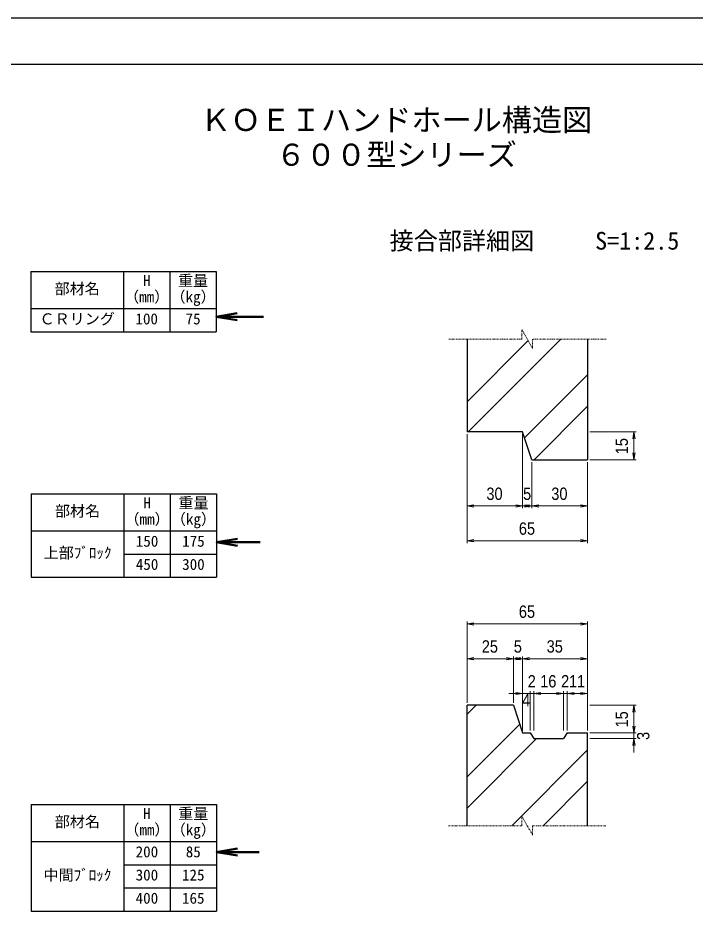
# Model space of a CAD drawing. Units: millimetres, scale not verified. Extents: x -210 to 210, y -148 to 148.
# Drawn here: x -81.6 to 64.6, y -46.9 to 148.5 of the extents above; entities that cross this region are included whole.
import ezdxf
from ezdxf.enums import TextEntityAlignment as Align

# ---------------------------------------------------------------- set-up
doc = ezdxf.new("R2010")
doc.units = ezdxf.units.MM
doc.linetypes.add('USER1', pattern=[12.95, 6.35, -3.175, 0.25, -3.175])
doc.layers.add('0-0', color=7, linetype='Continuous')
for name, color, linetype, lineweight in [('0-1_0', 9, 'Continuous', 25), ('0-2_dims', 2, 'Continuous', 13), ('0-3_pen1実線', 4, 'Continuous', 13), ('0-5_pen3実線', 7, 'Continuous', 25), ('0-6_pen4実線', 6, 'Continuous', 25), ('0-7_pen1一点', 4, 'USER1', 13)]:
    doc.layers.add(name, color=color, linetype=linetype, lineweight=lineweight)
doc.styles.add('ＭＳ ゴシック', font='')
doc.styles.add('ＭＳ Ｐゴシック', font='')
doc.styles.get('ＭＳ ゴシック').set_extended_font_data('MS Gothic')
doc.styles.get('ＭＳ Ｐゴシック').set_extended_font_data('MS PGothic')

# ---------------------------------------------------------------- blocks, each defined once
blk = doc.blocks.new('部分図 1')
at = {"layer": '0-1_0'}
blk.add_lwpolyline([(0, 0), (8400, 0), (8400, 5940), (0, 5940)], close=True, dxfattribs=at)
at = {"layer": '0-2_dims', "lineweight": 50}
for p, q in [((3423.16, 4653), (3627.4, 4653)), ((3424.75, 3680.59), (3613, 3680.59)), ((3424.52, 2345), (3607.48, 2345))]:
    blk.add_line(p, q, dxfattribs=at)
at = {"layer": '0-2_dims'}
for p, q in [((4505, 4146.23), (4505, 3826.95)), ((4505, 4146.23), (4505, 3676.95)), ((4745, 4146.23), (4745, 3826.95)), ((4745, 4146.23), (4745, 3826.95)), ((5035, 4156.23), (5235.05, 4156.23)), ((5225.05, 4156.23), (5225.05, 4036.23)), ((4785, 4026.23), (4785, 3826.95)), ((4785, 4026.23), (4785, 3826.95)), ((5025, 4026.23), (5025, 3826.95)), ((5025, 4026.23), (5025, 3676.95)), ((5035, 4036.23), (5235.05, 4036.23)), ((4745, 3836.95), (4505, 3836.95)), ((4785, 3836.95), (4745, 3836.95)), ((4785, 3836.95), (5025, 3836.95)), ((5025, 3686.95), (4505, 3686.95)), ((4505, 2988.4), (4505, 3338.69)), ((4505, 3328.69), (5025, 3328.69)), ((5025, 2868.4), (5025, 3338.69)), ((4505, 2988.4), (4505, 3188.69)), ((4705, 3178.69), (4505, 3178.69)), ((4705, 2988.4), (4705, 3188.69)), ((4705, 2988.4), (4705, 3188.69)), ((4705, 3178.69), (4745, 3178.69)), ((4745, 2868.4), (4745, 3188.69)), ((4745, 2868.4), (4745, 3188.69)), ((5025, 3178.69), (4745, 3178.69)), ((5025, 2868.4), (5025, 3188.69)), ((4745, 3028.55), (4685, 3028.55)), ((4777, 3028.55), (4717, 3028.55)), ((4745, 2868.4), (4745, 3038.55)), ((4777, 3028.55), (4745, 3028.55)), ((4777, 2868.4), (4777, 3038.55)), ((4777, 2868.4), (4777, 3038.55)), ((4777, 3028.55), (4793, 3028.55)), ((4777, 3028.55), (4837, 3028.55)), ((4793, 2868.4), (4793, 3038.55)), ((4793, 2868.4), (4793, 3038.55)), ((4793, 3028.55), (4853, 3028.55)), ((4793, 3028.55), (4921, 3028.55)), ((4921, 3028.55), (4861, 3028.55)), ((4921, 2868.4), (4921, 3038.55)), ((4921, 2868.4), (4921, 3038.55)), ((4921, 3028.55), (4937, 3028.55)), ((4937, 2868.4), (4937, 3038.55)), ((4937, 2868.4), (4937, 3038.55)), ((4937, 3028.55), (4997, 3028.55)), ((4937, 3028.55), (5025, 3028.55)), ((5025, 2868.4), (5025, 3038.55)), ((5035, 2978.4), (5235.05, 2978.4)), ((5225.05, 2978.4), (5225.05, 2858.4)), ((5225.05, 2858.4), (5225.05, 2918.4)), ((5035, 2858.4), (5235.05, 2858.4)), ((5035, 2858.4), (5235.05, 2858.4)), ((5225.05, 2858.4), (5225.05, 2834.4)), ((5035, 2834.4), (5235.05, 2834.4)), ((5225.05, 2834.4), (5225.05, 2774.4))]:
    blk.add_line(p, q, dxfattribs=at)
at = {"layer": '0-2_dims', "lineweight": 50}
for points in [[(3513.16, 4668), (3423.16, 4653), (3513.16, 4638)], [(3514.75, 3695.59), (3424.75, 3680.59), (3514.75, 3665.59)], [(3514.52, 2360), (3424.52, 2345), (3514.52, 2330)]]:
    blk.add_lwpolyline(points, dxfattribs=at)
at = {"layer": '0-2_dims'}
for points in [[(5230.05, 4126.23), (5225.05, 4156.23), (5220.05, 4126.23)], [(5220.05, 4066.23), (5225.05, 4036.23), (5230.05, 4066.23)], [(4535, 3841.95), (4505, 3836.95), (4535, 3831.95)], [(4715, 3831.95), (4745, 3836.95), (4715, 3841.95)], [(4775, 3841.95), (4745, 3836.95), (4775, 3831.95)], [(4755, 3831.95), (4785, 3836.95), (4755, 3841.95)], [(4815, 3841.95), (4785, 3836.95), (4815, 3831.95)], [(4995, 3831.95), (5025, 3836.95), (4995, 3841.95)], [(4535, 3691.95), (4505, 3686.95), (4535, 3681.95)], [(4995, 3681.95), (5025, 3686.95), (4995, 3691.95)], [(4535, 3333.69), (4505, 3328.69), (4535, 3323.69)], [(4995, 3323.69), (5025, 3328.69), (4995, 3333.69)], [(4535, 3183.69), (4505, 3178.69), (4535, 3173.69)], [(4675, 3173.69), (4705, 3178.69), (4675, 3183.69)], [(4735, 3183.69), (4705, 3178.69), (4735, 3173.69)], [(4715, 3173.69), (4745, 3178.69), (4715, 3183.69)], [(4775, 3183.69), (4745, 3178.69), (4775, 3173.69)], [(4995, 3173.69), (5025, 3178.69), (4995, 3183.69)], [(4715, 3023.55), (4745, 3028.55), (4715, 3033.55)], [(4823, 3033.55), (4793, 3028.55), (4823, 3023.55)], [(4823, 3033.55), (4793, 3028.55), (4823, 3023.55)], [(4891, 3023.55), (4921, 3028.55), (4891, 3033.55)], [(4891, 3023.55), (4921, 3028.55), (4891, 3033.55)], [(4967, 3033.55), (4937, 3028.55), (4967, 3023.55)], [(4967, 3033.55), (4937, 3028.55), (4967, 3023.55)], [(4995, 3023.55), (5025, 3028.55), (4995, 3033.55)], [(5230.05, 2948.4), (5225.05, 2978.4), (5220.05, 2948.4)], [(5220.05, 2888.4), (5225.05, 2858.4), (5230.05, 2888.4)], [(5220.05, 2888.4), (5225.05, 2858.4), (5230.05, 2888.4)], [(5230.05, 2804.4), (5225.05, 2834.4), (5220.05, 2804.4)]]:
    blk.add_lwpolyline(points, dxfattribs=at)
for points in [[(4773.29, 3029.11), (4780.64, 3029.44), (4773.61, 3030.16)], [(4773.29, 3029.11), (4780.64, 3029.44), (4773.61, 3030.16)], [(4773.29, 3029.11), (4780.75, 3028.55), (4780.64, 3029.44)], [(4773.29, 3029.11), (4780.75, 3028.55), (4780.64, 3029.44)], [(4773.29, 3027.99), (4780.75, 3028.55), (4773.29, 3029.11)], [(4773.29, 3027.99), (4780.75, 3028.55), (4773.29, 3029.11)], [(4773.29, 3027.99), (4780.64, 3027.65), (4780.75, 3028.55)], [(4773.29, 3027.99), (4780.64, 3027.65), (4780.75, 3028.55)], [(4773.61, 3026.94), (4780.64, 3027.65), (4773.29, 3027.99)], [(4773.61, 3026.94), (4780.64, 3027.65), (4773.29, 3027.99)], [(4773.61, 3030.16), (4780.28, 3030.37), (4774.18, 3031.02)], [(4773.61, 3030.16), (4780.28, 3030.37), (4774.18, 3031.02)], [(4773.61, 3030.16), (4780.64, 3029.44), (4780.28, 3030.37)], [(4773.61, 3030.16), (4780.64, 3029.44), (4780.28, 3030.37)], [(4773.61, 3026.94), (4780.28, 3026.72), (4780.64, 3027.65)], [(4773.61, 3026.94), (4780.28, 3026.72), (4780.64, 3027.65)], [(4774.18, 3026.07), (4780.28, 3026.72), (4773.61, 3026.94)], [(4774.18, 3026.07), (4780.28, 3026.72), (4773.61, 3026.94)], [(4774.18, 3031.02), (4779.62, 3031.23), (4774.88, 3031.64)], [(4774.18, 3031.02), (4779.62, 3031.23), (4774.88, 3031.64)], [(4774.18, 3031.02), (4780.28, 3030.37), (4779.62, 3031.23)], [(4774.18, 3031.02), (4780.28, 3030.37), (4779.62, 3031.23)], [(4774.18, 3026.07), (4779.62, 3025.86), (4780.28, 3026.72)], [(4774.18, 3026.07), (4779.62, 3025.86), (4780.28, 3026.72)], [(4774.88, 3025.45), (4779.62, 3025.86), (4774.18, 3026.07)], [(4774.88, 3025.45), (4779.62, 3025.86), (4774.18, 3026.07)], [(4774.88, 3031.64), (4778.71, 3031.89), (4775.66, 3032.05)], [(4774.88, 3031.64), (4778.71, 3031.89), (4775.66, 3032.05)], [(4774.88, 3031.64), (4779.62, 3031.23), (4778.71, 3031.89)], [(4774.88, 3031.64), (4779.62, 3031.23), (4778.71, 3031.89)], [(4774.88, 3025.45), (4778.71, 3025.21), (4779.62, 3025.86)], [(4774.88, 3025.45), (4778.71, 3025.21), (4779.62, 3025.86)], [(4775.66, 3025.05), (4778.71, 3025.21), (4774.88, 3025.45)], [(4775.66, 3025.05), (4778.71, 3025.21), (4774.88, 3025.45)], [(4775.66, 3032.05), (4777.66, 3032.24), (4776.6, 3032.28)], [(4775.66, 3032.05), (4777.66, 3032.24), (4776.6, 3032.28)], [(4775.66, 3032.05), (4778.71, 3031.89), (4777.66, 3032.24)], [(4775.66, 3032.05), (4778.71, 3031.89), (4777.66, 3032.24)], [(4775.66, 3025.05), (4777.66, 3024.86), (4778.71, 3025.21)], [(4775.66, 3025.05), (4777.66, 3024.86), (4778.71, 3025.21)], [(4775.66, 3025.05), (4776.6, 3024.82), (4777.66, 3024.86)], [(4775.66, 3025.05), (4776.6, 3024.82), (4777.66, 3024.86)]]:
    blk.add_solid(points, dxfattribs=at)
at = {"layer": '0-3_pen1実線'}
for p, q in [((4505, 4555.3), (4505.94, 4556.23)), ((4505, 4285.89), (4768.79, 4549.67)), ((4510.05, 4156.23), (4910.05, 4556.23)), ((4753.61, 4130.39), (5025, 4401.78)), ((4794.16, 4036.23), (5025, 4267.07)), ((4505, 2938.85), (4544.55, 2978.4)), ((4505, 2669.44), (4732.24, 2896.68)), ((4505, 2534.74), (4804.66, 2834.4)), ((4698.07, 2458.4), (5025, 2785.33)), ((4832.77, 2458.4), (5025, 2650.63))]:
    blk.add_line(p, q, dxfattribs=at)
at = {"layer": '0-5_pen3実線'}
for p, q in [((3023.16, 4848), (3023.16, 4588)), ((3223.16, 4848), (3223.16, 4588)), ((2623.16, 4688), (3423.16, 4688)), ((4505, 4556.23), (4505, 4156.23)), ((5025, 4556.23), (5025, 4036.23)), ((4745, 4156.23), (4505, 4156.23)), ((4785, 4036.23), (4745, 4156.23)), ((4785, 4036.23), (5025, 4036.23)), ((3024.75, 3889.59), (3024.75, 3529.59)), ((3224.75, 3889.59), (3224.75, 3529.59)), ((2624.75, 3729.59), (3424.75, 3729.59)), ((3024.75, 3629.59), (3424.75, 3629.59)), ((4505, 2458.4), (4505, 2978.4)), ((4705, 2978.4), (4505, 2978.4)), ((4705, 2978.4), (4745, 2858.4)), ((4937, 2858.4), (4921, 2834.4)), ((4937, 2858.4), (5025, 2858.4)), ((5025, 2458.4), (5025, 2858.4)), ((3024, 2550.53), (3024, 2090.53)), ((3224, 2550.53), (3224, 2090.53)), ((2624, 2390.53), (3424, 2390.53)), ((3024, 2290.53), (3424, 2290.53)), ((3024, 2190.53), (3424, 2190.53))]:
    blk.add_line(p, q, dxfattribs=at)
blk.add_lwpolyline([(4745, 2858.4), (4777, 2858.4), (4793, 2834.4), (4921, 2834.4)], dxfattribs=at)
at = {"layer": '0-6_pen4実線'}
for p, q in [((2623.16, 4848), (3423.16, 4848)), ((2623.16, 4848), (2623.16, 4588)), ((3423.16, 4848), (3423.16, 4588)), ((2623.16, 4588), (3423.16, 4588)), ((2624.75, 3889.59), (3424.75, 3889.59)), ((2624.75, 3889.59), (2624.75, 3529.59)), ((3424.75, 3889.59), (3424.75, 3529.59)), ((2624.75, 3529.59), (3424.75, 3529.59)), ((2624, 2550.53), (3424, 2550.53)), ((2624, 2550.53), (2624, 2090.53)), ((3424, 2550.53), (3424, 2090.53)), ((2624, 2090.53), (3424, 2090.53))]:
    blk.add_line(p, q, dxfattribs=at)
blk.add_lwpolyline([(200, 200), (8200, 200), (8200, 5740), (200, 5740)], close=True, dxfattribs=at)
at = {"layer": '0-7_pen1一点'}
for p, q in [((4741.91, 4556.23), (4741.91, 4596.23)), ((4788.09, 4516.23), (4741.91, 4596.23)), ((4741.91, 4556.23), (4425, 4556.23)), ((5105, 4556.23), (4788.09, 4556.23)), ((4788.09, 4556.23), (4788.09, 4516.23)), ((4765, 2458.4), (4741.91, 2498.4)), ((4741.91, 2458.4), (4741.91, 2498.4)), ((4425, 2458.4), (4741.91, 2458.4)), ((4765, 2458.4), (4788.09, 2418.4)), ((4788.09, 2458.4), (5105, 2458.4)), ((4788.09, 2458.4), (4788.09, 2418.4))]:
    blk.add_line(p, q, dxfattribs=at)
at = {"layer": '0-2_dims', "color": 7, "style": 'ＭＳ Ｐゴシック', "width": 0.9}
for s, p in [('15', (5215.05, 4059.87)), ('15', (5215.05, 2882.04)), ('3', (5307.78, 2828.22))]:
    blk.add_text(s, height=53.32, rotation=90, dxfattribs=at).set_placement(p, align=Align.BOTTOM_LEFT)
for s, p in [('30', (4588.64, 3846.95)), ('5', (4746.82, 3846.95)), ('30', (4868.64, 3846.95)), ('65', (4728.64, 3696.95)), ('65', (4728.64, 3338.69)), ('25', (4568.64, 3188.69)), ('5', (4706.82, 3188.69)), ('35', (4848.64, 3188.69)), ('2', (4766.82, 3038.55)), ('16', (4820.64, 3038.55)), ('2', (4910.82, 3038.55)), ('11', (4944.64, 3038.55)), ('4', (4742.82, 2957.18))]:
    blk.add_text(s, height=53.32, dxfattribs=at).set_placement(p, align=Align.BOTTOM_LEFT)
at = {"layer": '0-5_pen3実線', "style": 'ＭＳ ゴシック'}
for s, height, p in [('\u3000接合部詳細図\u3000', 76.24, (4067.05, 4919.16)), ('S=1:2.5', 76.23, (5057.88, 4919.16)), ('H', 47.65, (3106.91, 4770.5)), ('重量', 47.64, (3258.17, 4770.51)), ('部材名', 47.65, (2725.67, 4735.5)), ('（mm）', 47.66, (3025.64, 4700.5)), ('（kg）', 47.66, (3225.64, 4700.5)), ('ＣＲリング', 47.64, (2660.69, 4605.51)), ('100', 47.65, (3074.41, 4605.5)), ('75', 47.63, (3290.67, 4605.52)), ('H', 47.65, (3108.51, 3812.09)), ('重量', 47.64, (3259.77, 3812.09)), ('部材名', 47.65, (2727.27, 3777.09)), ('（mm）', 47.66, (3027.24, 3742.08)), ('（kg）', 47.66, (3227.24, 3742.08)), ('150', 47.65, (3076.01, 3647.09)), ('175', 47.63, (3276.03, 3647.1)), ('上部ﾌﾞﾛｯｸ', 47.65, (2678.52, 3597.09)), ('450', 47.64, (3076.02, 3547.1)), ('300', 47.64, (3276.01, 3547.09)), ('重量', 47.64, (3259.01, 2473.04)), ('部材名', 47.65, (2726.51, 2438.03)), ('H', 47.65, (3107.75, 2473.03)), ('（mm）', 47.66, (3026.49, 2403.03)), ('（kg）', 47.66, (3226.49, 2403.03)), ('200', 47.65, (3075.26, 2308.03)), ('85', 47.61, (3291.53, 2308.06)), ('中間ﾌﾞﾛｯｸ', 47.65, (2677.76, 2208.03)), ('300', 47.64, (3075.26, 2208.04)), ('125', 47.63, (3275.27, 2208.05)), ('400', 47.64, (3075.27, 2108.04)), ('165', 47.63, (3275.27, 2108.05))]:
    blk.add_text(s, height=height, dxfattribs=at).set_placement(p, align=Align.BOTTOM_LEFT)
at = {"layer": '0-6_pen4実線', "style": 'ＭＳ ゴシック'}
for s, p in [('\u3000ＫＯＥＩハンドホール構造図\u3000', (3225.03, 5425)), ('６００型シリーズ', (3680.04, 5275))]:
    blk.add_text(s, height=95.3, dxfattribs=at).set_placement(p, align=Align.BOTTOM_LEFT)

msp = doc.modelspace()

# ---------------------------------------------------------------- block references
at = {"layer": '0-0', "xscale": 0.05, "yscale": 0.05}
msp.add_blockref('部分図 1', (-210, -148.5), dxfattribs=at)

doc.saveas('drawing.dxf')
